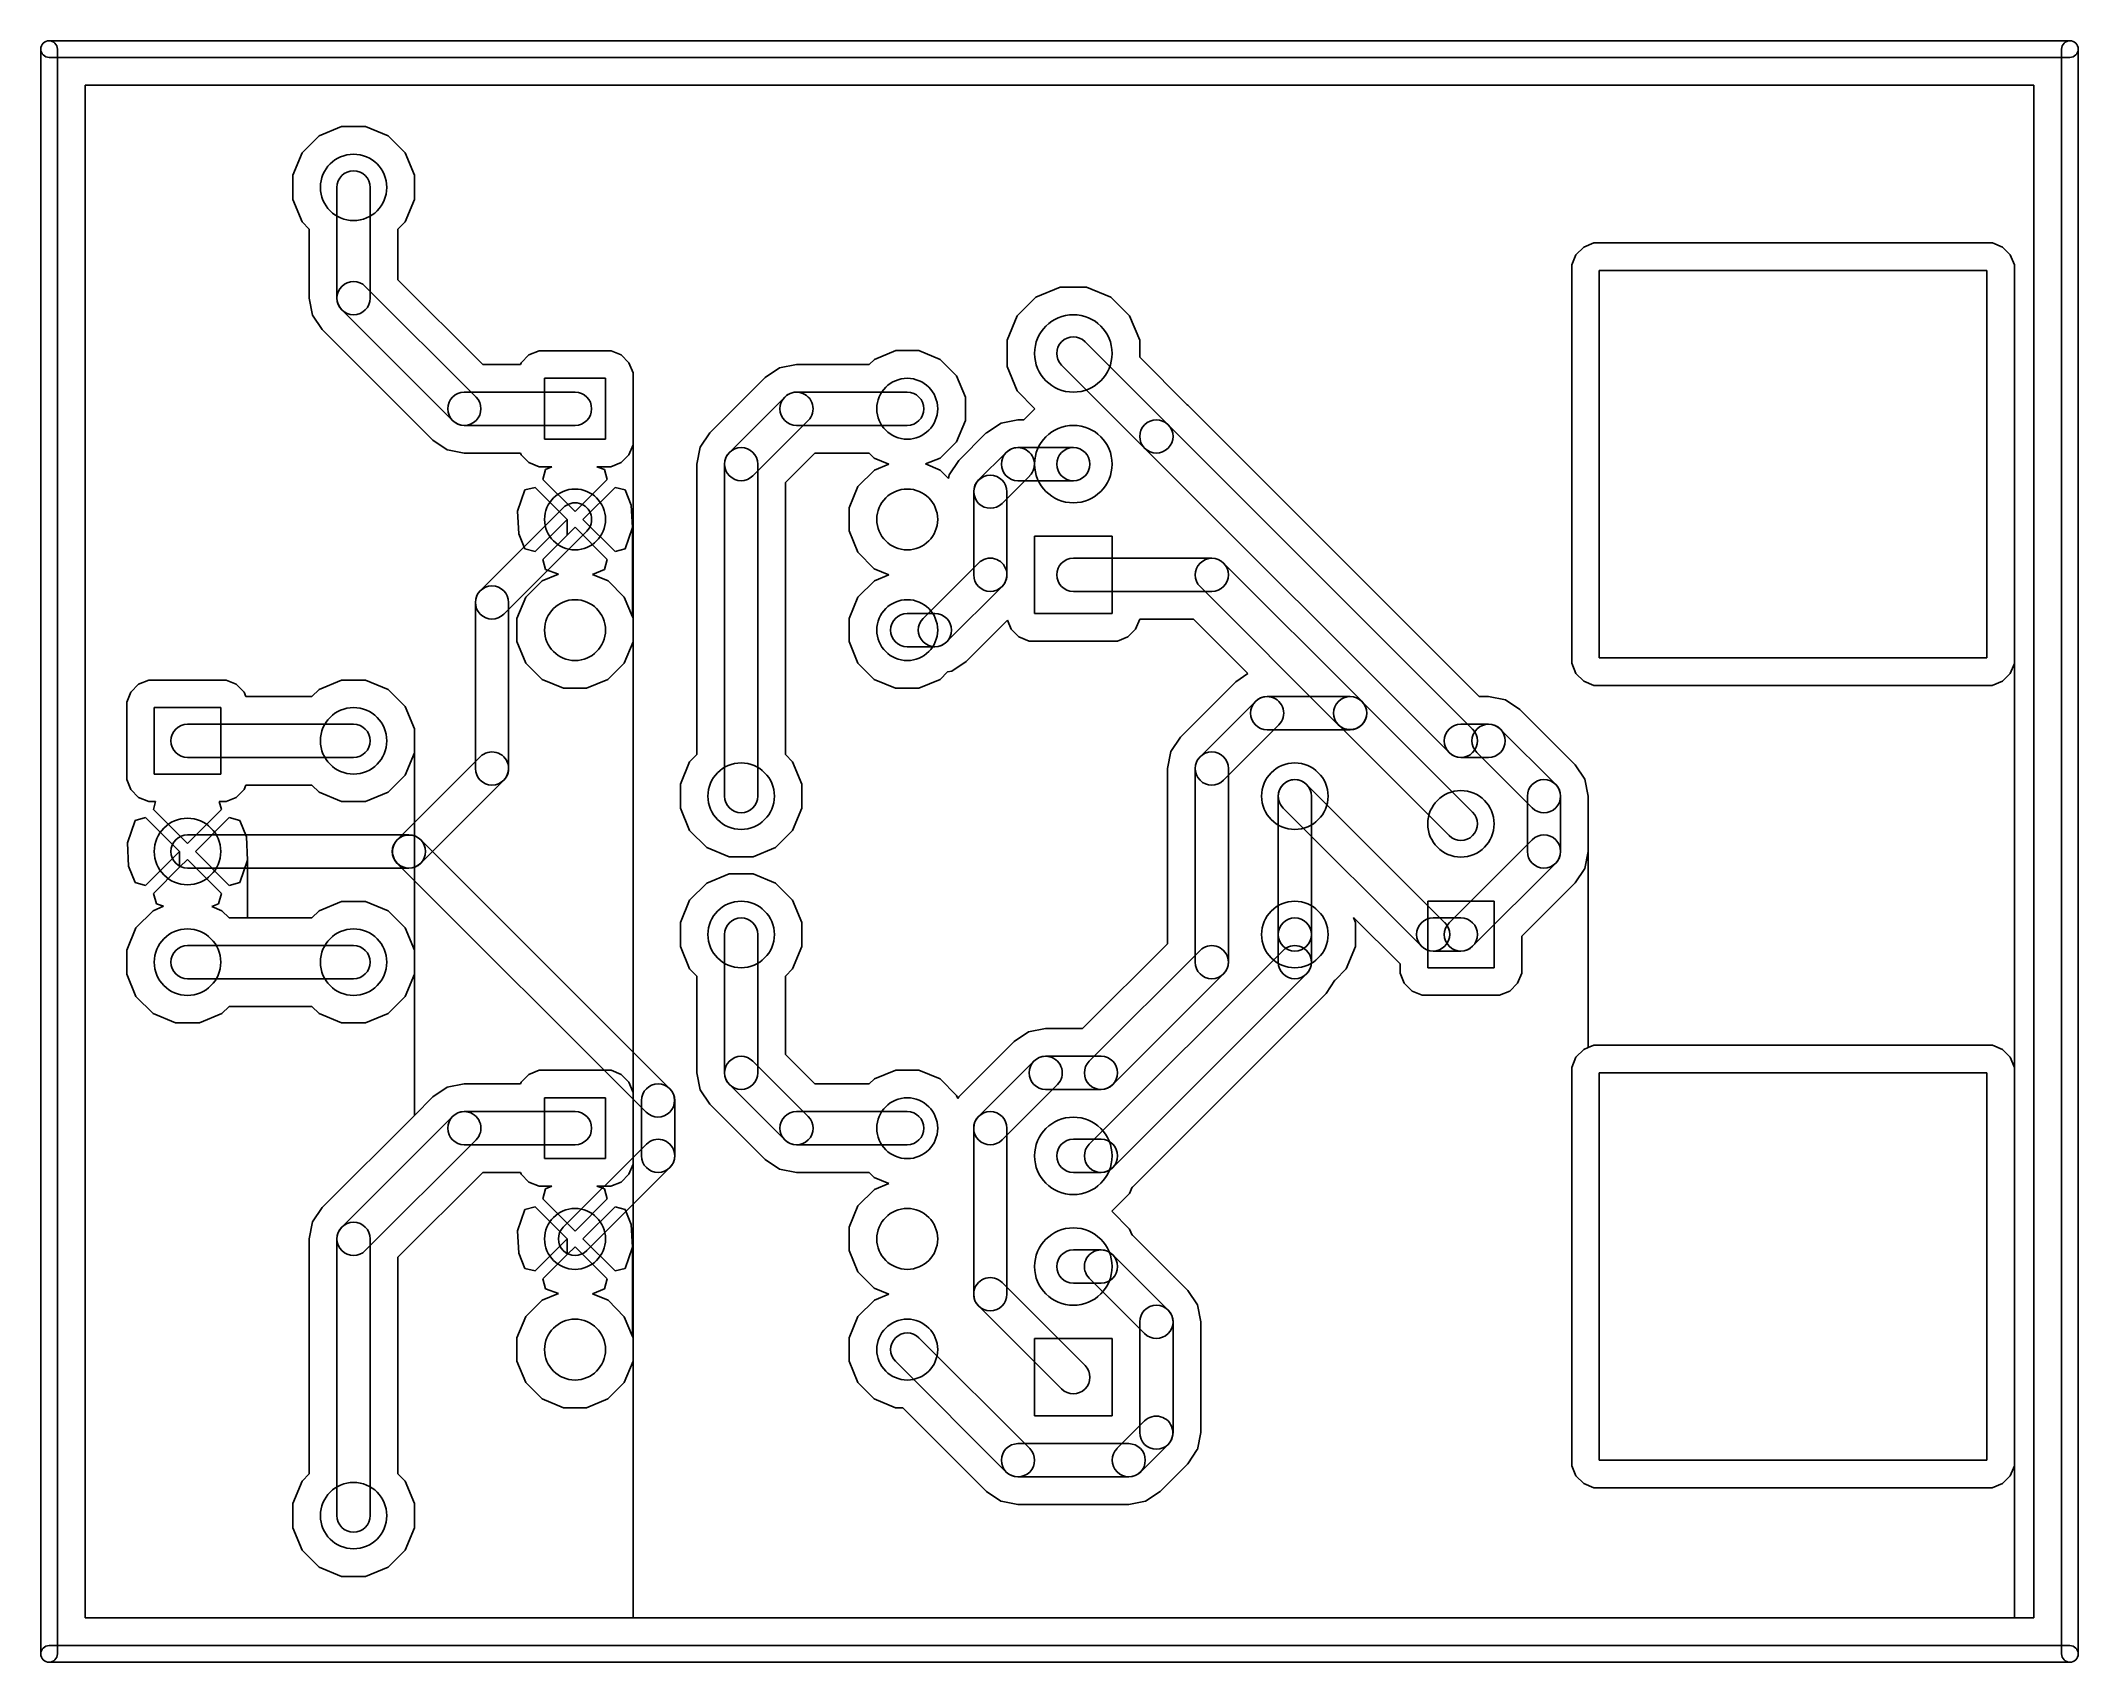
# Model space of a CAD drawing. Extents: x 54675 to 73075, y 53595 to 68245.
import ezdxf

# ---------------------------------------------------------------- set-up
doc = ezdxf.new("R2010")
doc.units = 0
doc.layers.add('BLACK', color=1, linetype='CONTINUOUS')

msp = doc.modelspace()

# ---------------------------------------------------------------- linework, layer by layer
at = {"layer": 'BLACK'}
for p, q in [((54675, 53670), (54675, 68170)), ((54750, 68245), (73000, 68245)), ((54750, 68095), (73000, 68095)), ((54825, 53670), (54825, 68170)), ((72925, 53670), (72925, 68170)), ((73075, 53670), (73075, 68170)), ((55075, 53995), (55075, 67845)), ((55075, 67845), (72675, 67845)), ((55075, 53995), (55075, 67845)), ((55075, 67845), (72675, 67845)), ((72675, 67845), (72675, 53995)), ((72675, 67845), (72675, 53995)), ((57189, 67385), (57035, 67231)), ((57189, 67385), (57035, 67231)), ((57391, 67469), (57189, 67385)), ((57391, 67469), (57189, 67385)), ((57609, 67469), (57391, 67469)), ((57609, 67469), (57391, 67469)), ((57811, 67385), (57609, 67469)), ((57811, 67385), (57609, 67469)), ((57965, 67231), (57811, 67385)), ((57965, 67231), (57811, 67385)), ((57035, 67231), (56951, 67029)), ((57035, 67231), (56951, 67029)), ((58049, 67029), (57965, 67231)), ((58049, 67029), (57965, 67231)), ((56951, 67029), (56951, 66811)), ((56951, 67029), (56951, 66811)), ((58049, 66811), (58049, 67029)), ((58049, 66811), (58049, 67029)), ((56951, 66811), (57035, 66609)), ((56951, 66811), (57035, 66609)), ((57350, 65920), (57350, 66920)), ((57650, 65920), (57650, 66920)), ((57965, 66609), (58049, 66811)), ((57965, 66609), (58049, 66811)), ((57035, 66609), (57100, 66544)), ((57035, 66609), (57100, 66544)), ((57900, 66544), (57965, 66609)), ((57900, 66544), (57965, 66609)), ((57100, 66544), (57100, 65920)), ((57100, 66544), (57100, 65920)), ((57900, 66086), (57900, 66544)), ((57900, 66086), (57900, 66544)), ((68539, 66311), (68501, 66220)), ((68539, 66311), (68501, 66220)), ((68609, 66381), (68539, 66311)), ((68609, 66381), (68539, 66311)), ((68701, 66419), (68609, 66381)), ((68701, 66419), (68609, 66381)), ((72201, 66419), (68701, 66419)), ((72201, 66419), (68701, 66419)), ((72300, 66419), (72201, 66419)), ((72300, 66419), (72201, 66419)), ((72391, 66381), (72300, 66419)), ((72391, 66381), (72300, 66419)), ((72461, 66311), (72391, 66381)), ((72461, 66311), (72391, 66381)), ((72499, 66219), (72461, 66311)), ((72499, 66219), (72461, 66311)), ((58666, 65320), (57900, 66086)), ((58666, 65320), (57900, 66086)), ((68501, 66220), (68501, 66121)), ((68501, 66220), (68501, 66121)), ((68501, 66121), (68501, 62621)), ((68501, 66121), (68501, 62621)), ((68750, 66170), (68750, 62670)), ((72250, 66170), (68750, 66170)), ((72250, 62670), (72250, 66170)), ((72499, 62719), (72499, 66219)), ((72499, 62719), (72499, 66219)), ((57100, 65920), (57130, 65767)), ((57100, 65920), (57130, 65767)), ((57606, 66026), (58606, 65026)), ((63661, 65928), (63492, 65759)), ((63661, 65928), (63492, 65759)), ((63881, 66019), (63661, 65928)), ((63881, 66019), (63661, 65928)), ((64119, 66019), (63881, 66019)), ((64119, 66019), (63881, 66019)), ((64339, 65928), (64119, 66019)), ((64339, 65928), (64119, 66019)), ((64508, 65759), (64339, 65928)), ((64508, 65759), (64339, 65928)), ((57130, 65767), (57217, 65637)), ((57130, 65767), (57217, 65637)), ((57394, 65814), (58394, 64814)), ((63492, 65759), (63401, 65539)), ((63492, 65759), (63401, 65539)), ((64599, 65539), (64508, 65759)), ((64599, 65539), (64508, 65759)), ((57217, 65637), (58217, 64637)), ((57217, 65637), (58217, 64637)), ((63401, 65539), (63401, 65301)), ((63401, 65539), (63401, 65301)), ((64106, 65526), (64856, 64776)), ((64599, 65387), (64599, 65539)), ((64599, 65387), (64599, 65539)), ((59007, 65320), (58666, 65320)), ((59007, 65320), (58666, 65320)), ((59014, 65336), (59007, 65320)), ((59014, 65336), (59007, 65320)), ((59084, 65406), (59014, 65336)), ((59084, 65406), (59014, 65336)), ((59176, 65444), (59084, 65406)), ((59176, 65444), (59084, 65406)), ((59726, 65444), (59176, 65444)), ((59726, 65444), (59176, 65444)), ((59825, 65444), (59726, 65444)), ((59825, 65444), (59726, 65444)), ((59916, 65406), (59825, 65444)), ((59916, 65406), (59825, 65444)), ((59986, 65336), (59916, 65406)), ((59986, 65336), (59916, 65406)), ((60024, 65244), (59986, 65336)), ((60024, 65244), (59986, 65336)), ((61500, 65320), (61346, 65290)), ((61500, 65320), (61346, 65290)), ((62157, 65320), (61500, 65320)), ((62157, 65320), (61500, 65320)), ((62203, 65365), (62157, 65320)), ((62203, 65365), (62157, 65320)), ((62396, 65445), (62203, 65365)), ((62396, 65445), (62203, 65365)), ((62605, 65445), (62396, 65445)), ((62605, 65445), (62396, 65445)), ((62798, 65365), (62605, 65445)), ((62798, 65365), (62605, 65445)), ((62945, 65217), (62798, 65365)), ((62945, 65217), (62798, 65365)), ((65029, 64956), (64599, 65387)), ((65029, 64956), (64599, 65387)), ((59775, 65195), (59225, 65195)), ((59225, 65195), (59225, 64645)), ((59775, 64645), (59775, 65195)), ((60024, 64694), (60024, 65244)), ((60024, 64694), (60024, 65244)), ((61217, 65203), (60717, 64703)), ((61217, 65203), (60717, 64703)), ((61346, 65290), (61217, 65203)), ((61346, 65290), (61217, 65203)), ((63025, 65024), (62945, 65217)), ((63025, 65024), (62945, 65217)), ((63401, 65301), (63492, 65081)), ((63401, 65301), (63492, 65081)), ((63894, 65314), (64644, 64564)), ((58500, 65070), (59500, 65070)), ((60894, 64526), (61394, 65026)), ((61500, 65070), (62500, 65070)), ((63025, 64815), (63025, 65024)), ((63025, 64815), (63025, 65024)), ((63492, 65081), (63653, 64920)), ((63492, 65081), (63653, 64920)), ((65033, 64953), (65029, 64956)), ((65033, 64953), (65029, 64956)), ((67666, 62320), (65033, 64953)), ((67666, 62320), (65033, 64953)), ((58500, 64770), (59500, 64770)), ((61106, 64314), (61606, 64814)), ((61500, 64770), (62500, 64770)), ((62945, 64622), (63025, 64815)), ((62945, 64622), (63025, 64815)), ((63347, 64790), (63217, 64703)), ((63347, 64790), (63217, 64703)), ((63500, 64820), (63347, 64790)), ((63500, 64820), (63347, 64790)), ((63553, 64820), (63500, 64820)), ((63553, 64820), (63500, 64820)), ((63653, 64920), (63553, 64820)), ((63653, 64920), (63553, 64820)), ((64856, 64776), (67606, 62026)), ((58217, 64637), (58346, 64550)), ((58217, 64637), (58346, 64550)), ((59225, 64645), (59775, 64645)), ((59986, 64504), (60024, 64595)), ((59986, 64504), (60024, 64595)), ((60024, 64595), (60024, 64694)), ((60024, 64595), (60024, 64694)), ((60024, 63027), (60024, 64595)), ((60024, 64595), (60024, 63027)), ((60024, 63027), (60024, 64595)), ((60024, 64595), (60024, 63027)), ((60717, 64703), (60630, 64573)), ((60717, 64703), (60630, 64573)), ((62797, 64475), (62945, 64622)), ((62797, 64475), (62945, 64622)), ((63214, 64701), (62967, 64453)), ((63214, 64701), (62967, 64453)), ((63217, 64703), (63214, 64701)), ((63217, 64703), (63214, 64701)), ((58346, 64550), (58347, 64550)), ((58346, 64550), (58347, 64550)), ((58347, 64550), (58500, 64520)), ((58347, 64550), (58500, 64520)), ((58500, 64520), (59007, 64520)), ((58500, 64520), (59007, 64520)), ((59007, 64520), (59014, 64504)), ((59007, 64520), (59014, 64504)), ((59014, 64504), (59084, 64434)), ((59014, 64504), (59084, 64434)), ((59084, 64434), (59175, 64396)), ((59084, 64434), (59175, 64396)), ((59824, 64396), (59916, 64434)), ((59824, 64396), (59916, 64434)), ((59916, 64434), (59986, 64504)), ((59916, 64434), (59986, 64504)), ((60630, 64573), (60600, 64420)), ((60630, 64573), (60600, 64420)), ((60600, 64420), (60600, 61796)), ((60600, 64420), (60600, 61796)), ((60850, 61420), (60850, 64420)), ((61150, 61420), (61150, 64420)), ((61400, 64254), (61666, 64520)), ((61400, 64254), (61666, 64520)), ((61666, 64520), (62157, 64520)), ((61666, 64520), (62157, 64520)), ((62157, 64520), (62202, 64475)), ((62157, 64520), (62202, 64475)), ((62202, 64475), (62335, 64420)), ((62202, 64475), (62335, 64420)), ((62335, 64420), (62203, 64365)), ((62335, 64420), (62203, 64365)), ((62664, 64421), (62797, 64475)), ((62664, 64421), (62797, 64475)), ((62798, 64365), (62664, 64421)), ((62798, 64365), (62664, 64421)), ((62967, 64453), (62880, 64323)), ((62967, 64453), (62880, 64323)), ((63144, 64277), (63393, 64526)), ((63500, 64570), (64000, 64570)), ((64644, 64564), (67394, 61814)), ((59175, 64396), (59274, 64396)), ((59175, 64396), (59274, 64396)), ((59233, 64372), (59210, 64281)), ((59233, 64372), (59210, 64281)), ((59210, 64281), (59500, 63991)), ((59210, 64281), (59500, 63991)), ((59291, 64396), (59233, 64372)), ((59291, 64396), (59233, 64372)), ((59274, 64396), (59291, 64396)), ((59274, 64396), (59291, 64396)), ((59500, 63991), (59790, 64281)), ((59500, 63991), (59790, 64281)), ((59767, 64372), (59697, 64396)), ((59697, 64396), (59824, 64396)), ((59767, 64372), (59697, 64396)), ((59697, 64396), (59824, 64396)), ((59790, 64281), (59767, 64372)), ((59790, 64281), (59767, 64372)), ((61400, 61796), (61400, 64254)), ((61400, 61796), (61400, 64254)), ((62055, 64218), (61975, 64025)), ((62055, 64218), (61975, 64025)), ((62203, 64365), (62055, 64218)), ((62203, 64365), (62055, 64218)), ((62873, 64290), (62798, 64365)), ((62873, 64290), (62798, 64365)), ((62880, 64323), (62873, 64290)), ((62880, 64323), (62873, 64290)), ((63357, 64064), (63606, 64313)), ((63500, 64270), (64000, 64270)), ((59048, 64187), (58981, 63994)), ((59048, 64187), (58981, 63994)), ((59139, 64210), (59048, 64187)), ((59139, 64210), (59048, 64187)), ((59429, 63920), (59139, 64210)), ((59429, 63920), (59139, 64210)), ((59861, 64210), (59571, 63920)), ((59861, 64210), (59571, 63920)), ((59952, 64187), (59861, 64210)), ((59952, 64187), (59861, 64210)), ((60008, 64050), (59952, 64187)), ((60008, 64050), (59952, 64187)), ((60019, 63846), (60008, 64050)), ((60019, 63846), (60008, 64050)), ((63100, 63420), (63100, 64170)), ((63400, 63420), (63400, 64170)), ((58644, 63276), (59394, 64026)), ((58981, 63994), (58992, 63790)), ((58981, 63994), (58992, 63790)), ((59139, 63630), (59429, 63920)), ((59139, 63630), (59429, 63920)), ((59429, 63778), (59429, 63920)), ((59429, 63920), (59429, 63778)), ((59429, 63778), (59429, 63920)), ((59429, 63920), (59429, 63778)), ((59500, 63849), (59429, 63778)), ((59500, 63849), (59429, 63778)), ((59790, 63559), (59500, 63849)), ((59790, 63559), (59500, 63849)), ((59571, 63920), (59861, 63630)), ((59571, 63920), (59861, 63630)), ((61975, 64025), (61975, 63816)), ((61975, 64025), (61975, 63816)), ((58856, 63064), (59606, 63814)), ((58992, 63790), (59048, 63653)), ((58992, 63790), (59048, 63653)), ((59429, 63778), (59210, 63559)), ((59429, 63778), (59210, 63559)), ((59952, 63653), (60019, 63846)), ((59952, 63653), (60019, 63846)), ((60019, 63039), (60019, 63846)), ((60019, 63846), (60019, 63039)), ((60019, 63039), (60019, 63846)), ((60019, 63846), (60019, 63039)), ((61975, 63816), (62055, 63623)), ((61975, 63816), (62055, 63623)), ((63650, 63770), (63650, 63070)), ((64350, 63770), (63650, 63770)), ((64350, 63070), (64350, 63770)), ((59048, 63653), (59139, 63630)), ((59048, 63653), (59139, 63630)), ((59210, 63559), (59233, 63468)), ((59210, 63559), (59233, 63468)), ((59767, 63468), (59790, 63559)), ((59767, 63468), (59790, 63559)), ((59861, 63630), (59952, 63653)), ((59861, 63630), (59952, 63653)), ((62055, 63623), (62202, 63475)), ((62055, 63623), (62202, 63475)), ((62644, 63026), (63144, 63526)), ((64000, 63570), (65250, 63570)), ((65357, 63525), (66605, 62277)), ((59203, 63365), (59055, 63218)), ((59203, 63365), (59055, 63218)), ((59351, 63427), (59203, 63365)), ((59351, 63427), (59203, 63365)), ((59233, 63468), (59351, 63427)), ((59233, 63468), (59351, 63427)), ((59657, 63424), (59767, 63468)), ((59657, 63424), (59767, 63468)), ((59798, 63365), (59657, 63424)), ((59798, 63365), (59657, 63424)), ((59945, 63217), (59798, 63365)), ((59945, 63217), (59798, 63365)), ((62203, 63365), (62055, 63218)), ((62203, 63365), (62055, 63218)), ((62202, 63475), (62335, 63420)), ((62202, 63475), (62335, 63420)), ((62335, 63420), (62203, 63365)), ((62335, 63420), (62203, 63365)), ((62856, 62814), (63356, 63314)), ((65145, 63313), (66393, 62065)), ((58600, 61670), (58600, 63170)), ((58900, 61670), (58900, 63170)), ((59055, 63218), (58975, 63025)), ((59055, 63218), (58975, 63025)), ((60019, 63039), (59945, 63217)), ((60019, 63039), (59945, 63217)), ((62055, 63218), (61975, 63025)), ((62055, 63218), (61975, 63025)), ((64000, 63270), (65250, 63270)), ((58975, 63025), (58975, 62816)), ((58975, 63025), (58975, 62816)), ((60024, 63027), (60019, 63039)), ((60024, 63027), (60019, 63039)), ((60025, 63024), (60024, 63027)), ((60025, 63024), (60024, 63027)), ((60025, 62815), (60025, 63024)), ((60025, 62815), (60025, 63024)), ((61975, 63025), (61975, 62816)), ((61975, 63025), (61975, 62816)), ((62500, 63070), (62750, 63070)), ((63033, 62637), (63405, 63010)), ((63033, 62637), (63405, 63010)), ((63405, 63010), (63439, 62929)), ((63405, 63010), (63439, 62929)), ((63439, 62929), (63509, 62859)), ((63439, 62929), (63509, 62859)), ((63650, 63070), (64350, 63070)), ((64491, 62859), (64561, 62929)), ((64491, 62859), (64561, 62929)), ((64561, 62929), (64599, 63020)), ((64561, 62929), (64599, 63020)), ((64599, 63020), (65084, 63020)), ((64599, 63020), (65084, 63020)), ((65084, 63020), (65577, 62528)), ((65084, 63020), (65577, 62528)), ((58975, 62816), (59055, 62623)), ((58975, 62816), (59055, 62623)), ((59945, 62622), (60025, 62815)), ((59945, 62622), (60025, 62815)), ((60025, 56524), (60025, 62815)), ((60025, 62815), (60025, 56524)), ((60025, 56524), (60025, 62815)), ((60025, 62815), (60025, 56524)), ((61975, 62816), (62055, 62623)), ((61975, 62816), (62055, 62623)), ((62500, 62770), (62750, 62770)), ((63509, 62859), (63600, 62821)), ((63509, 62859), (63600, 62821)), ((63600, 62821), (63699, 62821)), ((63600, 62821), (63699, 62821)), ((63699, 62821), (64399, 62821)), ((63699, 62821), (64399, 62821)), ((64399, 62821), (64491, 62859)), ((64399, 62821), (64491, 62859)), ((59055, 62623), (59202, 62475)), ((59055, 62623), (59202, 62475)), ((59797, 62475), (59945, 62622)), ((59797, 62475), (59945, 62622)), ((62055, 62623), (62202, 62475)), ((62055, 62623), (62202, 62475)), ((62903, 62550), (63033, 62637)), ((62903, 62550), (63033, 62637)), ((68501, 62621), (68539, 62529)), ((68501, 62621), (68539, 62529)), ((68750, 62670), (72250, 62670)), ((72461, 62529), (72499, 62620)), ((72461, 62529), (72499, 62620)), ((72499, 62620), (72499, 62719)), ((72499, 62620), (72499, 62719)), ((72499, 58969), (72499, 62620)), ((72499, 62620), (72499, 58969)), ((72499, 58969), (72499, 62620)), ((72499, 62620), (72499, 58969)), ((55559, 62431), (55489, 62361)), ((55559, 62431), (55489, 62361)), ((55651, 62469), (55559, 62431)), ((55651, 62469), (55559, 62431)), ((56251, 62469), (55651, 62469)), ((56251, 62469), (55651, 62469)), ((56350, 62469), (56251, 62469)), ((56350, 62469), (56251, 62469)), ((56441, 62431), (56350, 62469)), ((56441, 62431), (56350, 62469)), ((56511, 62361), (56441, 62431)), ((56511, 62361), (56441, 62431)), ((57189, 62385), (57124, 62320)), ((57189, 62385), (57124, 62320)), ((57391, 62469), (57189, 62385)), ((57391, 62469), (57189, 62385)), ((57609, 62469), (57391, 62469)), ((57609, 62469), (57391, 62469)), ((57811, 62385), (57609, 62469)), ((57811, 62385), (57609, 62469)), ((57965, 62231), (57811, 62385)), ((57965, 62231), (57811, 62385)), ((59202, 62475), (59395, 62395)), ((59202, 62475), (59395, 62395)), ((59395, 62395), (59604, 62395)), ((59395, 62395), (59604, 62395)), ((59604, 62395), (59797, 62475)), ((59604, 62395), (59797, 62475)), ((62202, 62475), (62395, 62395)), ((62202, 62475), (62395, 62395)), ((62395, 62395), (62604, 62395)), ((62395, 62395), (62604, 62395)), ((62604, 62395), (62797, 62475)), ((62604, 62395), (62797, 62475)), ((62797, 62475), (62865, 62543)), ((62797, 62475), (62865, 62543)), ((62865, 62543), (62903, 62550)), ((62865, 62543), (62903, 62550)), ((65467, 62453), (64967, 61953)), ((65467, 62453), (64967, 61953)), ((65577, 62528), (65467, 62453)), ((65577, 62528), (65467, 62453)), ((68539, 62529), (68609, 62459)), ((68539, 62529), (68609, 62459)), ((68609, 62459), (68700, 62421)), ((68609, 62459), (68700, 62421)), ((68700, 62421), (68799, 62421)), ((68700, 62421), (68799, 62421)), ((68799, 62421), (72299, 62421)), ((68799, 62421), (72299, 62421)), ((72299, 62421), (72391, 62459)), ((72299, 62421), (72391, 62459)), ((72391, 62459), (72461, 62529)), ((72391, 62459), (72461, 62529)), ((55489, 62361), (55451, 62270)), ((55489, 62361), (55451, 62270)), ((55451, 62270), (55451, 62171)), ((55451, 62270), (55451, 62171)), ((56300, 62220), (55700, 62220)), ((55700, 62220), (55700, 61620)), ((56300, 61620), (56300, 62220)), ((56527, 62320), (56511, 62361)), ((56527, 62320), (56511, 62361)), ((57124, 62320), (56527, 62320)), ((57124, 62320), (56527, 62320)), ((58049, 62029), (57965, 62231)), ((58049, 62029), (57965, 62231)), ((65144, 61776), (65644, 62276)), ((65750, 62320), (66500, 62320)), ((66606, 62276), (67606, 61276)), ((67750, 62320), (67666, 62320)), ((67750, 62320), (67666, 62320)), ((67903, 62290), (67750, 62320)), ((67903, 62290), (67750, 62320)), ((68033, 62203), (67903, 62290)), ((68033, 62203), (67903, 62290)), ((68533, 61703), (68033, 62203)), ((68533, 61703), (68033, 62203)), ((55451, 62171), (55451, 61571)), ((55451, 62171), (55451, 61571)), ((56000, 62070), (57500, 62070)), ((58049, 61811), (58049, 62029)), ((58049, 61811), (58049, 62029)), ((65356, 61564), (65856, 62064)), ((65750, 62020), (66500, 62020)), ((66394, 62064), (67394, 61064)), ((67500, 62070), (67750, 62070)), ((67856, 62026), (68356, 61526)), ((64967, 61953), (64880, 61823)), ((64967, 61953), (64880, 61823)), ((56000, 61770), (57500, 61770)), ((57894, 61026), (58644, 61776)), ((57965, 61609), (58049, 61811)), ((57965, 61609), (58049, 61811)), ((58049, 60029), (58049, 61811)), ((58049, 61811), (58049, 60029)), ((58049, 60029), (58049, 61811)), ((58049, 61811), (58049, 60029)), ((60535, 61731), (60451, 61529)), ((60535, 61731), (60451, 61529)), ((60600, 61796), (60535, 61731)), ((60600, 61796), (60535, 61731)), ((61465, 61731), (61400, 61796)), ((61465, 61731), (61400, 61796)), ((61549, 61529), (61465, 61731)), ((61549, 61529), (61465, 61731)), ((64880, 61823), (64850, 61670)), ((64880, 61823), (64850, 61670)), ((64850, 61670), (64850, 60086)), ((64850, 61670), (64850, 60086)), ((65100, 59920), (65100, 61670)), ((65400, 59920), (65400, 61670)), ((67500, 61770), (67750, 61770)), ((67644, 61814), (68144, 61314)), ((68620, 61574), (68533, 61703)), ((68620, 61574), (68533, 61703)), ((55451, 61571), (55489, 61479)), ((55451, 61571), (55489, 61479)), ((55489, 61479), (55559, 61409)), ((55489, 61479), (55559, 61409)), ((55700, 61620), (56300, 61620)), ((56441, 61409), (56511, 61479)), ((56441, 61409), (56511, 61479)), ((56511, 61479), (56528, 61520)), ((56511, 61479), (56528, 61520)), ((56528, 61520), (57124, 61520)), ((56528, 61520), (57124, 61520)), ((57124, 61520), (57189, 61455)), ((57124, 61520), (57189, 61455)), ((57811, 61455), (57965, 61609)), ((57811, 61455), (57965, 61609)), ((58106, 60814), (58856, 61564)), ((60451, 61529), (60451, 61311)), ((60451, 61529), (60451, 61311)), ((61549, 61311), (61549, 61529)), ((61549, 61311), (61549, 61529)), ((67355, 60277), (66107, 61525)), ((68620, 61573), (68620, 61574)), ((68620, 61573), (68620, 61574)), ((68650, 61420), (68620, 61573)), ((68650, 61420), (68620, 61573)), ((55559, 61409), (55650, 61371)), ((55559, 61409), (55650, 61371)), ((55650, 61371), (55712, 61371)), ((55650, 61371), (55712, 61371)), ((55712, 61371), (55692, 61298)), ((55712, 61371), (55692, 61298)), ((55692, 61298), (56000, 60991)), ((55692, 61298), (56000, 60991)), ((56000, 60991), (56308, 61298)), ((56000, 60991), (56308, 61298)), ((56308, 61298), (56287, 61371)), ((56287, 61371), (56349, 61371)), ((56308, 61298), (56287, 61371)), ((56287, 61371), (56349, 61371)), ((56349, 61371), (56441, 61409)), ((56349, 61371), (56441, 61409)), ((57189, 61455), (57391, 61371)), ((57189, 61455), (57391, 61371)), ((57391, 61371), (57609, 61371)), ((57391, 61371), (57609, 61371)), ((57609, 61371), (57811, 61455)), ((57609, 61371), (57811, 61455)), ((60451, 61311), (60535, 61109)), ((60451, 61311), (60535, 61109)), ((61465, 61109), (61549, 61311)), ((61465, 61109), (61549, 61311)), ((65850, 60170), (65850, 61420)), ((67143, 60065), (65895, 61313)), ((66150, 60170), (66150, 61420)), ((68100, 60920), (68100, 61420)), ((68400, 60920), (68400, 61420)), ((68650, 60920), (68650, 61420)), ((68650, 60920), (68650, 61420)), ((55528, 61201), (55457, 60999)), ((55528, 61201), (55457, 60999)), ((55622, 61228), (55528, 61201)), ((55622, 61228), (55528, 61201)), ((55929, 60920), (55622, 61228)), ((55929, 60920), (55622, 61228)), ((56378, 61228), (56071, 60920)), ((56378, 61228), (56071, 60920)), ((56472, 61201), (56378, 61228)), ((56472, 61201), (56378, 61228)), ((56532, 61054), (56472, 61201)), ((56532, 61054), (56472, 61201)), ((60535, 61109), (60689, 60955)), ((60535, 61109), (60689, 60955)), ((61311, 60955), (61465, 61109)), ((61311, 60955), (61465, 61109)), ((55457, 60999), (55468, 60786)), ((55457, 60999), (55468, 60786)), ((55622, 60612), (55929, 60920)), ((55622, 60612), (55929, 60920)), ((55929, 60779), (55929, 60920)), ((55929, 60920), (55929, 60779)), ((55929, 60779), (55929, 60920)), ((55929, 60920), (55929, 60779)), ((56000, 61070), (58000, 61070)), ((56071, 60920), (56378, 60612)), ((56071, 60920), (56378, 60612)), ((56543, 60841), (56532, 61054)), ((56543, 60841), (56532, 61054)), ((60355, 58777), (58107, 61025)), ((60689, 60955), (60891, 60871)), ((60689, 60955), (60891, 60871)), ((61109, 60871), (61311, 60955)), ((61109, 60871), (61311, 60955)), ((68144, 61026), (67394, 60276)), ((68620, 60767), (68650, 60920)), ((68620, 60767), (68650, 60920)), ((68650, 59148), (68650, 60920)), ((68650, 60920), (68650, 59148)), ((68650, 59148), (68650, 60920)), ((68650, 60920), (68650, 59148)), ((55468, 60786), (55528, 60639)), ((55468, 60786), (55528, 60639)), ((55929, 60779), (55692, 60542)), ((55929, 60779), (55692, 60542)), ((56000, 60849), (55929, 60779)), ((56000, 60849), (55929, 60779)), ((56308, 60542), (56000, 60849)), ((56308, 60542), (56000, 60849)), ((56000, 60770), (58000, 60770)), ((56472, 60639), (56543, 60841)), ((56472, 60639), (56543, 60841)), ((56543, 60320), (56543, 60841)), ((56543, 60841), (56543, 60320)), ((56543, 60320), (56543, 60841)), ((56543, 60841), (56543, 60320)), ((60143, 58565), (57895, 60813)), ((60891, 60871), (61109, 60871)), ((60891, 60871), (61109, 60871)), ((68356, 60814), (67606, 60064)), ((68533, 60637), (68619, 60766)), ((68533, 60637), (68619, 60766)), ((68619, 60766), (68620, 60767)), ((68619, 60766), (68620, 60767)), ((55528, 60639), (55622, 60612)), ((55528, 60639), (55622, 60612)), ((55692, 60542), (55719, 60448)), ((55692, 60542), (55719, 60448)), ((56281, 60448), (56308, 60542)), ((56281, 60448), (56308, 60542)), ((56378, 60612), (56472, 60639)), ((56378, 60612), (56472, 60639)), ((60689, 60635), (60535, 60481)), ((60689, 60635), (60535, 60481)), ((60891, 60719), (60689, 60635)), ((60891, 60719), (60689, 60635)), ((61109, 60719), (60891, 60719)), ((61109, 60719), (60891, 60719)), ((61311, 60635), (61109, 60719)), ((61311, 60635), (61109, 60719)), ((61465, 60481), (61311, 60635)), ((61465, 60481), (61311, 60635)), ((68049, 60154), (68529, 60635)), ((68049, 60154), (68529, 60635)), ((68529, 60635), (68532, 60637)), ((68529, 60635), (68532, 60637)), ((68532, 60637), (68533, 60637)), ((68532, 60637), (68533, 60637)), ((55689, 60385), (55535, 60231)), ((55689, 60385), (55535, 60231)), ((55784, 60425), (55689, 60385)), ((55784, 60425), (55689, 60385)), ((55719, 60448), (55784, 60425)), ((55719, 60448), (55784, 60425)), ((56219, 60423), (56281, 60448)), ((56219, 60423), (56281, 60448)), ((56311, 60385), (56219, 60423)), ((56311, 60385), (56219, 60423)), ((56376, 60320), (56311, 60385)), ((56376, 60320), (56311, 60385)), ((57189, 60385), (57124, 60320)), ((57189, 60385), (57124, 60320)), ((57391, 60469), (57189, 60385)), ((57391, 60469), (57189, 60385)), ((57609, 60469), (57391, 60469)), ((57609, 60469), (57391, 60469)), ((57811, 60385), (57609, 60469)), ((57811, 60385), (57609, 60469)), ((57965, 60231), (57811, 60385)), ((57965, 60231), (57811, 60385)), ((60535, 60481), (60451, 60279)), ((60535, 60481), (60451, 60279)), ((61549, 60279), (61465, 60481)), ((61549, 60279), (61465, 60481)), ((67800, 60470), (67200, 60470)), ((67200, 60470), (67200, 59870)), ((67800, 59870), (67800, 60470)), ((55535, 60231), (55451, 60029)), ((55535, 60231), (55451, 60029)), ((56543, 60320), (56376, 60320)), ((56543, 60320), (56376, 60320)), ((57124, 60320), (56543, 60320)), ((57124, 60320), (56543, 60320)), ((58049, 60029), (57965, 60231)), ((58049, 60029), (57965, 60231)), ((60451, 60279), (60451, 60061)), ((60451, 60279), (60451, 60061)), ((60850, 58920), (60850, 60170)), ((61150, 58920), (61150, 60170)), ((61549, 60061), (61549, 60279)), ((61549, 60061), (61549, 60279)), ((65850, 59920), (65850, 60170)), ((66150, 59920), (66150, 60170)), ((66549, 60279), (66530, 60325)), ((66530, 60325), (66951, 59904)), ((66549, 60279), (66530, 60325)), ((66530, 60325), (66951, 59904)), ((66549, 60061), (66549, 60279)), ((66549, 60061), (66549, 60279)), ((67250, 60320), (67500, 60320)), ((55451, 60029), (55451, 59811)), ((55451, 60029), (55451, 59811)), ((56000, 60070), (57500, 60070)), ((58049, 59811), (58049, 60029)), ((58049, 59811), (58049, 60029)), ((60451, 60061), (60535, 59859)), ((60451, 60061), (60535, 59859)), ((61465, 59859), (61549, 60061)), ((61465, 59859), (61549, 60061)), ((64850, 60086), (64084, 59320)), ((64850, 60086), (64084, 59320)), ((64144, 59026), (65144, 60026)), ((64144, 58276), (65894, 60026)), ((66465, 59859), (66549, 60061)), ((66465, 59859), (66549, 60061)), ((67250, 60020), (67500, 60020)), ((68049, 59919), (68049, 60154)), ((68049, 59919), (68049, 60154)), ((55451, 59811), (55535, 59609)), ((55451, 59811), (55535, 59609)), ((57965, 59609), (58049, 59811)), ((57965, 59609), (58049, 59811)), ((58049, 58535), (58049, 59811)), ((58049, 59811), (58049, 58535)), ((58049, 58535), (58049, 59811)), ((58049, 59811), (58049, 58535)), ((60535, 59859), (60600, 59794)), ((60535, 59859), (60600, 59794)), ((61400, 59794), (61465, 59859)), ((61400, 59794), (61465, 59859)), ((64356, 58814), (65356, 59814)), ((64356, 58064), (66106, 59814)), ((66363, 59758), (66465, 59859)), ((66363, 59758), (66465, 59859)), ((66951, 59904), (66951, 59821)), ((66951, 59904), (66951, 59821)), ((66951, 59821), (66989, 59729)), ((66951, 59821), (66989, 59729)), ((67200, 59870), (67800, 59870)), ((68011, 59729), (68049, 59820)), ((68011, 59729), (68049, 59820)), ((68049, 59820), (68049, 59919)), ((68049, 59820), (68049, 59919)), ((56000, 59770), (57500, 59770)), ((60600, 59794), (60600, 58920)), ((60600, 59794), (60600, 58920)), ((61400, 59086), (61400, 59794)), ((61400, 59086), (61400, 59794)), ((64533, 57887), (66279, 59635)), ((64533, 57887), (66279, 59635)), ((66279, 59635), (66282, 59637)), ((66279, 59635), (66282, 59637)), ((66282, 59637), (66283, 59637)), ((66282, 59637), (66283, 59637)), ((66283, 59637), (66362, 59757)), ((66283, 59637), (66362, 59757)), ((66362, 59757), (66363, 59758)), ((66362, 59757), (66363, 59758)), ((66989, 59729), (67059, 59659)), ((66989, 59729), (67059, 59659)), ((67059, 59659), (67150, 59621)), ((67059, 59659), (67150, 59621)), ((67150, 59621), (67249, 59621)), ((67150, 59621), (67249, 59621)), ((67249, 59621), (67849, 59621)), ((67249, 59621), (67849, 59621)), ((67849, 59621), (67941, 59659)), ((67849, 59621), (67941, 59659)), ((67941, 59659), (68011, 59729)), ((67941, 59659), (68011, 59729)), ((55535, 59609), (55689, 59455)), ((55535, 59609), (55689, 59455)), ((55689, 59455), (55891, 59371)), ((55689, 59455), (55891, 59371)), ((56109, 59371), (56311, 59455)), ((56109, 59371), (56311, 59455)), ((56311, 59455), (56376, 59520)), ((56311, 59455), (56376, 59520)), ((56376, 59520), (57124, 59520)), ((56376, 59520), (57124, 59520)), ((57124, 59520), (57189, 59455)), ((57124, 59520), (57189, 59455)), ((57189, 59455), (57391, 59371)), ((57189, 59455), (57391, 59371)), ((57609, 59371), (57811, 59455)), ((57609, 59371), (57811, 59455)), ((57811, 59455), (57965, 59609)), ((57811, 59455), (57965, 59609)), ((55891, 59371), (56109, 59371)), ((55891, 59371), (56109, 59371)), ((57391, 59371), (57609, 59371)), ((57391, 59371), (57609, 59371)), ((63596, 59290), (63467, 59203)), ((63596, 59290), (63467, 59203)), ((63750, 59320), (63596, 59290)), ((63750, 59320), (63596, 59290)), ((64084, 59320), (63750, 59320)), ((64084, 59320), (63750, 59320)), ((61666, 58820), (61400, 59086)), ((61666, 58820), (61400, 59086)), ((63467, 59203), (62967, 58703)), ((63467, 59203), (62967, 58703)), ((63750, 59070), (64250, 59070)), ((68609, 59131), (68539, 59061)), ((68609, 59131), (68539, 59061)), ((68650, 59148), (68609, 59131)), ((68650, 59148), (68609, 59131)), ((68701, 59169), (68650, 59148)), ((68701, 59169), (68650, 59148)), ((72201, 59169), (68701, 59169)), ((72201, 59169), (68701, 59169)), ((72300, 59169), (72201, 59169)), ((72300, 59169), (72201, 59169)), ((72391, 59131), (72300, 59169)), ((72391, 59131), (72300, 59169)), ((72461, 59061), (72391, 59131)), ((72461, 59061), (72391, 59131)), ((59084, 58906), (59014, 58836)), ((59084, 58906), (59014, 58836)), ((59176, 58944), (59084, 58906)), ((59176, 58944), (59084, 58906)), ((59726, 58944), (59176, 58944)), ((59726, 58944), (59176, 58944)), ((59825, 58944), (59726, 58944)), ((59825, 58944), (59726, 58944)), ((59916, 58906), (59825, 58944)), ((59916, 58906), (59825, 58944)), ((59986, 58836), (59916, 58906)), ((59986, 58836), (59916, 58906)), ((60600, 58920), (60630, 58767)), ((60600, 58920), (60630, 58767)), ((61106, 59026), (61606, 58526)), ((62396, 58945), (62203, 58865)), ((62396, 58945), (62203, 58865)), ((62605, 58945), (62396, 58945)), ((62605, 58945), (62396, 58945)), ((62798, 58865), (62605, 58945)), ((62798, 58865), (62605, 58945)), ((63144, 58526), (63644, 59026)), ((68539, 59061), (68501, 58970)), ((68539, 59061), (68501, 58970)), ((68501, 58970), (68501, 58871)), ((68501, 58970), (68501, 58871)), ((68750, 58920), (68750, 55420)), ((72250, 58920), (68750, 58920)), ((72250, 55420), (72250, 58920)), ((72499, 58969), (72461, 59061)), ((72499, 58969), (72461, 59061)), ((72499, 55469), (72499, 58969)), ((72499, 55469), (72499, 58969)), ((58217, 58703), (58049, 58535)), ((58217, 58703), (58049, 58535)), ((58346, 58790), (58217, 58703)), ((58346, 58790), (58217, 58703)), ((58500, 58820), (58346, 58790)), ((58500, 58820), (58346, 58790)), ((59007, 58820), (58500, 58820)), ((59007, 58820), (58500, 58820)), ((59014, 58836), (59007, 58820)), ((59014, 58836), (59007, 58820)), ((60024, 58744), (59986, 58836)), ((60024, 58744), (59986, 58836)), ((60024, 58194), (60024, 58744)), ((60024, 58194), (60024, 58744)), ((60630, 58767), (60717, 58637)), ((60630, 58767), (60717, 58637)), ((60894, 58814), (61394, 58314)), ((62157, 58820), (61666, 58820)), ((62157, 58820), (61666, 58820)), ((62203, 58865), (62157, 58820)), ((62203, 58865), (62157, 58820)), ((62945, 58717), (62798, 58865)), ((62945, 58717), (62798, 58865)), ((62956, 58689), (62945, 58717)), ((62956, 58689), (62945, 58717)), ((62967, 58703), (62956, 58689)), ((62967, 58703), (62956, 58689)), ((63356, 58314), (63856, 58814)), ((63750, 58770), (64250, 58770)), ((68501, 58871), (68501, 55371)), ((68501, 58871), (68501, 55371)), ((58049, 58535), (57217, 57703)), ((58049, 58535), (57217, 57703)), ((57394, 57526), (58394, 58526)), ((58500, 58570), (59500, 58570)), ((59775, 58695), (59225, 58695)), ((59225, 58695), (59225, 58145)), ((59775, 58145), (59775, 58695)), ((60100, 58170), (60100, 58670)), ((60400, 58170), (60400, 58670)), ((60717, 58637), (61217, 58137)), ((60717, 58637), (61217, 58137)), ((61500, 58570), (62500, 58570)), ((63100, 56920), (63100, 58420)), ((63400, 56920), (63400, 58420)), ((57606, 57314), (58606, 58314)), ((58500, 58270), (59500, 58270)), ((59225, 58145), (59775, 58145)), ((59394, 57526), (60144, 58276)), ((60024, 58095), (60024, 58194)), ((60024, 58095), (60024, 58194)), ((61500, 58270), (62500, 58270)), ((64000, 58320), (64250, 58320)), ((57900, 57254), (58666, 58020)), ((57900, 57254), (58666, 58020)), ((58666, 58020), (59007, 58020)), ((58666, 58020), (59007, 58020)), ((59007, 58020), (59014, 58004)), ((59007, 58020), (59014, 58004)), ((59014, 58004), (59084, 57934)), ((59014, 58004), (59084, 57934)), ((59606, 57314), (60356, 58064)), ((59916, 57934), (59986, 58004)), ((59916, 57934), (59986, 58004)), ((59986, 58004), (60024, 58095)), ((59986, 58004), (60024, 58095)), ((60024, 56527), (60024, 58095)), ((60024, 58095), (60024, 56527)), ((60024, 56527), (60024, 58095)), ((60024, 58095), (60024, 56527)), ((61217, 58137), (61346, 58050)), ((61217, 58137), (61346, 58050)), ((61346, 58050), (61347, 58050)), ((61346, 58050), (61347, 58050)), ((61347, 58050), (61500, 58020)), ((61347, 58050), (61500, 58020)), ((61500, 58020), (62157, 58020)), ((61500, 58020), (62157, 58020)), ((62157, 58020), (62202, 57975)), ((62157, 58020), (62202, 57975)), ((62202, 57975), (62335, 57920)), ((62202, 57975), (62335, 57920)), ((64000, 58020), (64250, 58020)), ((59084, 57934), (59175, 57896)), ((59084, 57934), (59175, 57896)), ((59175, 57896), (59274, 57896)), ((59175, 57896), (59274, 57896)), ((59233, 57872), (59210, 57781)), ((59233, 57872), (59210, 57781)), ((59210, 57781), (59500, 57491)), ((59210, 57781), (59500, 57491)), ((59291, 57896), (59233, 57872)), ((59291, 57896), (59233, 57872)), ((59274, 57896), (59291, 57896)), ((59274, 57896), (59291, 57896)), ((59500, 57491), (59790, 57781)), ((59500, 57491), (59790, 57781)), ((59767, 57872), (59697, 57896)), ((59697, 57896), (59824, 57896)), ((59767, 57872), (59697, 57896)), ((59697, 57896), (59824, 57896)), ((59790, 57781), (59767, 57872)), ((59790, 57781), (59767, 57872)), ((59824, 57896), (59916, 57934)), ((59824, 57896), (59916, 57934)), ((62203, 57865), (62055, 57718)), ((62203, 57865), (62055, 57718)), ((62335, 57920), (62203, 57865)), ((62335, 57920), (62203, 57865)), ((64347, 57670), (64508, 57831)), ((64347, 57670), (64508, 57831)), ((64508, 57831), (64530, 57886)), ((64508, 57831), (64530, 57886)), ((64530, 57886), (64533, 57887)), ((64530, 57886), (64533, 57887)), ((57217, 57703), (57130, 57573)), ((57217, 57703), (57130, 57573)), ((59048, 57687), (58981, 57494)), ((59048, 57687), (58981, 57494)), ((59139, 57710), (59048, 57687)), ((59139, 57710), (59048, 57687)), ((59429, 57420), (59139, 57710)), ((59429, 57420), (59139, 57710)), ((59861, 57710), (59571, 57420)), ((59861, 57710), (59571, 57420)), ((59952, 57687), (59861, 57710)), ((59952, 57687), (59861, 57710)), ((60008, 57550), (59952, 57687)), ((60008, 57550), (59952, 57687)), ((62055, 57718), (61975, 57525)), ((62055, 57718), (61975, 57525)), ((64508, 57509), (64347, 57670)), ((64508, 57509), (64347, 57670)), ((57130, 57573), (57100, 57420)), ((57130, 57573), (57100, 57420)), ((57100, 57420), (57100, 55296)), ((57100, 57420), (57100, 55296)), ((57350, 54920), (57350, 57420)), ((57650, 54920), (57650, 57420)), ((58981, 57494), (58992, 57290)), ((58981, 57494), (58992, 57290)), ((59139, 57130), (59429, 57420)), ((59139, 57130), (59429, 57420)), ((59429, 57278), (59429, 57420)), ((59429, 57420), (59429, 57278)), ((59429, 57278), (59429, 57420)), ((59429, 57420), (59429, 57278)), ((59571, 57420), (59861, 57130)), ((59571, 57420), (59861, 57130)), ((60019, 57346), (60008, 57550)), ((60019, 57346), (60008, 57550)), ((61975, 57525), (61975, 57316)), ((61975, 57525), (61975, 57316)), ((64530, 57455), (64508, 57509)), ((64530, 57455), (64508, 57509)), ((64533, 57453), (64530, 57455)), ((64533, 57453), (64530, 57455)), ((65033, 56953), (64533, 57453)), ((65033, 56953), (64533, 57453)), ((57900, 55296), (57900, 57254)), ((57900, 55296), (57900, 57254)), ((58992, 57290), (59048, 57153)), ((58992, 57290), (59048, 57153)), ((59429, 57278), (59210, 57059)), ((59429, 57278), (59210, 57059)), ((59500, 57349), (59429, 57278)), ((59500, 57349), (59429, 57278)), ((59790, 57059), (59500, 57349)), ((59790, 57059), (59500, 57349)), ((59952, 57153), (60019, 57346)), ((59952, 57153), (60019, 57346)), ((60019, 56539), (60019, 57346)), ((60019, 57346), (60019, 56539)), ((60019, 56539), (60019, 57346)), ((60019, 57346), (60019, 56539)), ((61975, 57316), (62055, 57123)), ((61975, 57316), (62055, 57123)), ((64000, 57320), (64250, 57320)), ((64856, 56776), (64356, 57276)), ((59048, 57153), (59139, 57130)), ((59048, 57153), (59139, 57130)), ((59210, 57059), (59233, 56968)), ((59210, 57059), (59233, 56968)), ((59767, 56968), (59790, 57059)), ((59767, 56968), (59790, 57059)), ((59861, 57130), (59952, 57153)), ((59861, 57130), (59952, 57153)), ((62055, 57123), (62202, 56975)), ((62055, 57123), (62202, 56975)), ((64644, 56564), (64144, 57064)), ((59203, 56865), (59055, 56718)), ((59203, 56865), (59055, 56718)), ((59351, 56927), (59203, 56865)), ((59351, 56927), (59203, 56865)), ((59233, 56968), (59351, 56927)), ((59233, 56968), (59351, 56927)), ((59657, 56924), (59767, 56968)), ((59657, 56924), (59767, 56968)), ((59798, 56865), (59657, 56924)), ((59798, 56865), (59657, 56924)), ((59945, 56717), (59798, 56865)), ((59945, 56717), (59798, 56865)), ((62203, 56865), (62055, 56718)), ((62203, 56865), (62055, 56718)), ((62202, 56975), (62335, 56920)), ((62202, 56975), (62335, 56920)), ((62335, 56920), (62203, 56865)), ((62335, 56920), (62203, 56865)), ((64106, 56276), (63356, 57026)), ((64000, 57020), (64250, 57020)), ((65120, 56824), (65033, 56953)), ((65120, 56824), (65033, 56953)), ((59055, 56718), (58975, 56525)), ((59055, 56718), (58975, 56525)), ((60019, 56539), (59945, 56717)), ((60019, 56539), (59945, 56717)), ((62055, 56718), (61975, 56525)), ((62055, 56718), (61975, 56525)), ((63894, 56064), (63144, 56814)), ((65120, 56823), (65120, 56824)), ((65120, 56823), (65120, 56824)), ((65150, 56670), (65120, 56823)), ((65150, 56670), (65120, 56823)), ((58975, 56525), (58975, 56316)), ((58975, 56525), (58975, 56316)), ((60024, 56527), (60019, 56539)), ((60024, 56527), (60019, 56539)), ((60025, 56524), (60024, 56527)), ((60025, 56524), (60024, 56527)), ((60025, 56315), (60025, 56524)), ((60025, 56315), (60025, 56524)), ((61975, 56525), (61975, 56316)), ((61975, 56525), (61975, 56316)), ((62606, 56526), (63606, 55526)), ((63650, 56520), (63650, 55820)), ((64350, 56520), (63650, 56520)), ((64350, 55820), (64350, 56520)), ((64600, 55670), (64600, 56670)), ((64900, 55670), (64900, 56670)), ((65150, 55670), (65150, 56670)), ((65150, 55670), (65150, 56670)), ((58975, 56316), (59055, 56123)), ((58975, 56316), (59055, 56123)), ((59945, 56122), (60025, 56315)), ((59945, 56122), (60025, 56315)), ((60025, 53995), (60025, 56315)), ((60025, 56315), (60025, 53995)), ((60025, 53995), (60025, 56315)), ((60025, 56315), (60025, 53995)), ((61975, 56316), (62055, 56123)), ((61975, 56316), (62055, 56123)), ((62394, 56314), (63394, 55314)), ((59055, 56123), (59202, 55975)), ((59055, 56123), (59202, 55975)), ((59797, 55975), (59945, 56122)), ((59797, 55975), (59945, 56122)), ((62055, 56123), (62202, 55975)), ((62055, 56123), (62202, 55975)), ((59202, 55975), (59395, 55895)), ((59202, 55975), (59395, 55895)), ((59604, 55895), (59797, 55975)), ((59604, 55895), (59797, 55975)), ((62202, 55975), (62395, 55895)), ((62202, 55975), (62395, 55895)), ((59395, 55895), (59604, 55895)), ((59395, 55895), (59604, 55895)), ((62395, 55895), (62459, 55895)), ((62395, 55895), (62459, 55895)), ((62459, 55895), (63217, 55137)), ((62459, 55895), (63217, 55137)), ((63650, 55820), (64350, 55820)), ((64394, 55527), (64643, 55776)), ((63500, 55570), (64500, 55570)), ((65120, 55517), (65150, 55670)), ((65120, 55517), (65150, 55670)), ((64607, 55314), (64856, 55563)), ((64783, 55137), (65030, 55385)), ((64783, 55137), (65030, 55385)), ((65030, 55385), (65032, 55387)), ((65030, 55385), (65032, 55387)), ((65032, 55387), (65033, 55387)), ((65032, 55387), (65033, 55387)), ((65033, 55387), (65119, 55516)), ((65033, 55387), (65119, 55516)), ((65119, 55516), (65120, 55517)), ((65119, 55516), (65120, 55517)), ((68750, 55420), (72250, 55420)), ((72499, 55370), (72499, 55469)), ((72499, 55370), (72499, 55469)), ((57035, 55231), (56951, 55029)), ((57035, 55231), (56951, 55029)), ((57100, 55296), (57035, 55231)), ((57100, 55296), (57035, 55231)), ((57965, 55231), (57900, 55296)), ((57965, 55231), (57900, 55296)), ((58049, 55029), (57965, 55231)), ((58049, 55029), (57965, 55231)), ((63500, 55270), (64500, 55270)), ((68501, 55371), (68539, 55279)), ((68501, 55371), (68539, 55279)), ((68539, 55279), (68609, 55209)), ((68539, 55279), (68609, 55209)), ((68609, 55209), (68700, 55171)), ((68609, 55209), (68700, 55171)), ((72299, 55171), (72391, 55209)), ((72299, 55171), (72391, 55209)), ((72391, 55209), (72461, 55279)), ((72391, 55209), (72461, 55279)), ((72461, 55279), (72499, 55370)), ((72461, 55279), (72499, 55370)), ((72499, 53995), (72499, 55370)), ((72499, 55370), (72499, 53995)), ((72499, 53995), (72499, 55370)), ((72499, 55370), (72499, 53995)), ((56951, 55029), (56951, 54811)), ((56951, 55029), (56951, 54811)), ((58049, 54811), (58049, 55029)), ((58049, 54811), (58049, 55029)), ((63217, 55137), (63346, 55050)), ((63217, 55137), (63346, 55050)), ((63346, 55050), (63347, 55050)), ((63346, 55050), (63347, 55050)), ((63347, 55050), (63500, 55020)), ((63347, 55050), (63500, 55020)), ((63500, 55020), (64500, 55020)), ((63500, 55020), (64500, 55020)), ((64500, 55020), (64653, 55050)), ((64500, 55020), (64653, 55050)), ((64653, 55050), (64783, 55137)), ((64653, 55050), (64783, 55137)), ((68700, 55171), (68799, 55171)), ((68700, 55171), (68799, 55171)), ((68799, 55171), (72299, 55171)), ((68799, 55171), (72299, 55171)), ((56951, 54811), (57035, 54609)), ((56951, 54811), (57035, 54609)), ((57965, 54609), (58049, 54811)), ((57965, 54609), (58049, 54811)), ((57035, 54609), (57189, 54455)), ((57035, 54609), (57189, 54455)), ((57811, 54455), (57965, 54609)), ((57811, 54455), (57965, 54609)), ((57189, 54455), (57391, 54371)), ((57189, 54455), (57391, 54371)), ((57391, 54371), (57609, 54371)), ((57391, 54371), (57609, 54371)), ((57609, 54371), (57811, 54455)), ((57609, 54371), (57811, 54455)), ((60025, 53995), (55075, 53995)), ((60025, 53995), (55075, 53995)), ((72499, 53995), (60025, 53995)), ((72499, 53995), (60025, 53995)), ((72675, 53995), (72499, 53995)), ((72675, 53995), (72499, 53995)), ((54750, 53745), (73000, 53745)), ((54750, 53595), (73000, 53595))]:
    msp.add_line(p, q, dxfattribs=at)
for centre, radius in [((57500, 66920), 300), ((64000, 65420), 350), ((62500, 64920), 275), ((64000, 64420), 350), ((59500, 63920), 275), ((62500, 63920), 275), ((59500, 62920), 275), ((62500, 62920), 275), ((57500, 61920), 300), ((61000, 61420), 300), ((66000, 61420), 300), ((67500, 61170), 300), ((56000, 60920), 300), ((61000, 60170), 300), ((66000, 60170), 300), ((56000, 59920), 300), ((57500, 59920), 300), ((62500, 58420), 275), ((64000, 58170), 350), ((59500, 57420), 275), ((62500, 57420), 275), ((64000, 57170), 350), ((59500, 56420), 275), ((62500, 56420), 275), ((57500, 54920), 300)]:
    msp.add_circle(centre, radius, dxfattribs=at)
for centre, radius, start, end in [((54750, 68170), 75, 90, 270), ((54750, 68170), 75, 360, 540), ((73000, 68170), 75, 360, 540), ((73000, 68170), 75, 270, 450), ((57500, 66920), 150, 360, 540), ((57500, 65920), 150, 45, 225), ((57500, 65920), 150, 180, 360), ((64000, 65420), 150, 45, 225), ((58500, 64920), 150, 90, 270), ((58500, 64920), 150, 225, 405), ((59500, 64920), 150, 270, 450), ((61500, 64920), 150, 90, 270), ((61500, 64920), 150, 315, 495), ((62500, 64920), 150, 270, 450), ((64750, 64670), 150, 45, 225), ((64750, 64670), 150, 225, 405), ((61000, 64420), 150, 360, 540), ((61000, 64420), 150, 135, 315), ((63500, 64420), 150, 90, 270), ((63499, 64419), 150, 315, 495), ((64000, 64420), 150, 0, 180), ((64000, 64420), 150, 180, 360), ((64000, 64420), 150, 270, 450), ((63250, 64170), 150, 360, 540), ((63251, 64171), 150, 135, 315), ((59500, 63920), 150, 315, 495), ((63250, 63420), 150, 315, 495), ((64000, 63420), 150, 90, 270), ((65251, 63419), 150, 45, 225), ((65250, 63420), 150, 270, 450), ((58750, 63170), 150, 360, 540), ((63250, 63420), 150, 180, 360), ((58750, 63170), 150, 135, 315), ((62500, 62920), 150, 90, 270), ((62750, 62920), 150, 135, 315), ((62750, 62920), 150, 270, 450), ((65750, 62170), 150, 90, 270), ((65750, 62170), 150, 315, 495), ((66500, 62170), 150, 45, 225), ((66499, 62171), 150, 225, 405), ((66500, 62170), 150, 270, 450), ((56000, 61920), 150, 90, 270), ((57500, 61920), 150, 270, 450), ((67500, 61920), 150, 90, 270), ((67500, 61920), 150, 225, 405), ((67750, 61920), 150, 45, 225), ((67750, 61920), 150, 270, 450), ((58750, 61670), 150, 180, 360), ((58750, 61670), 150, 315, 495), ((65250, 61670), 150, 360, 540), ((65250, 61670), 150, 135, 315), ((66000, 61420), 150, 360, 540), ((66001, 61419), 150, 405, 585), ((68250, 61420), 150, 360, 540), ((68250, 61420), 150, 225, 405), ((61000, 61420), 150, 180, 360), ((67500, 61170), 150, 225, 405), ((56000, 60920), 150, 90, 270), ((58000, 60920), 150, 135, 315), ((58001, 60919), 150, 405, 585), ((58000, 60920), 150, 270, 450), ((68250, 60920), 150, 180, 360), ((68250, 60920), 150, -45, 135), ((61000, 60170), 150, 360, 540), ((66000, 60170), 150, 360, 540), ((66000, 60170), 150, 180, 360), ((67250, 60170), 150, 90, 270), ((67249, 60171), 150, 225, 405), ((67500, 60170), 150, 135, 315), ((67500, 60170), 150, 270, 450), ((56000, 59920), 150, 90, 270), ((57500, 59920), 150, 270, 450), ((65250, 59920), 150, 315, 495), ((66000, 59920), 150, 315, 495), ((65250, 59920), 150, 180, 360), ((66000, 59920), 150, 180, 360), ((61000, 58920), 150, 45, 225), ((63750, 58920), 150, 90, 270), ((63750, 58920), 150, 315, 495), ((64250, 58920), 150, 270, 450), ((61000, 58920), 150, 180, 360), ((64250, 58920), 150, 135, 315), ((60250, 58670), 150, 360, 540), ((60249, 58671), 150, 225, 405), ((58500, 58420), 150, 90, 270), ((58500, 58420), 150, 315, 495), ((59500, 58420), 150, 270, 450), ((61500, 58420), 150, 90, 270), ((61500, 58420), 150, 225, 405), ((62500, 58420), 150, 270, 450), ((63250, 58420), 150, 360, 540), ((63250, 58420), 150, 135, 315), ((60250, 58170), 150, 180, 360), ((60250, 58170), 150, 315, 495), ((64000, 58170), 150, 90, 270), ((64250, 58170), 150, 135, 315), ((64250, 58170), 150, 270, 450), ((57500, 57420), 150, 360, 540), ((57500, 57420), 150, 135, 315), ((59500, 57420), 150, 135, 315), ((64000, 57170), 150, 90, 270), ((64250, 57170), 150, 405, 585), ((64250, 57170), 150, 270, 450), ((63250, 56920), 150, 405, 585), ((63250, 56920), 150, 180, 360), ((64750, 56670), 150, 360, 540), ((64750, 56670), 150, 225, 405), ((62500, 56420), 150, 45, 225), ((64000, 56170), 150, 225, 405), ((64749, 55669), 150, 315, 495), ((63500, 55420), 150, 90, 270), ((64500, 55420), 150, 270, 450), ((64750, 55670), 150, 180, 360), ((63500, 55420), 150, 225, 405), ((64501, 55421), 150, 135, 315), ((57500, 54920), 150, 180, 360), ((54750, 53670), 75, 90, 270), ((73000, 53670), 75, 270, 450), ((54750, 53670), 75, 180, 360), ((73000, 53670), 75, 180, 360)]:
    msp.add_arc(centre, radius, start, end, dxfattribs=at)

doc.saveas('drawing.dxf')
